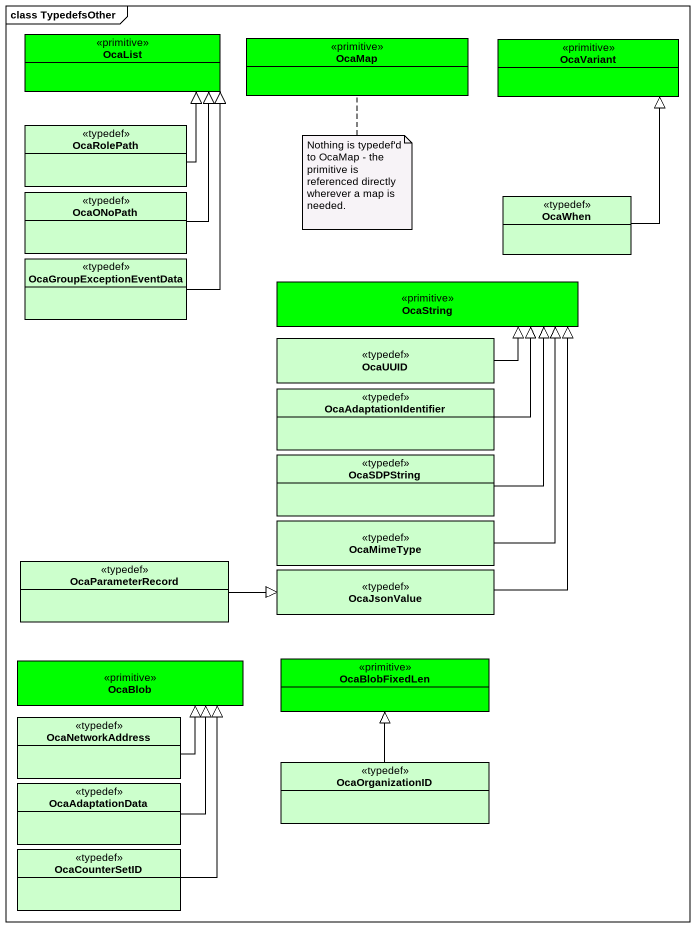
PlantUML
@startuml
mainframe class TypedefsOther
hide circle
hide empty members
class OcaList <<primitive>> #00FF00
class OcaMap <<primitive>> #00FF00
class OcaVariant <<primitive>> #00FF00
class OcaRolePath <<typedef>> #CCFFCC
class OcaONoPath <<typedef>> #CCFFCC
class OcaWhen <<typedef>> #CCFFCC
class OcaGroupExceptionEventData <<typedef>> #CCFFCC
class OcaString <<primitive>> #00FF00
class OcaUUID <<typedef>> #CCFFCC
class OcaAdaptationIdentifier <<typedef>> #CCFFCC
class OcaSDPString <<typedef>> #CCFFCC
class OcaMimeType <<typedef>> #CCFFCC
class OcaParameterRecord <<typedef>> #CCFFCC
class OcaJsonValue <<typedef>> #CCFFCC
class OcaBlob <<primitive>> #00FF00
class OcaBlobFixedLen <<primitive>> #00FF00
class OcaNetworkAddress <<typedef>> #CCFFCC
class OcaAdaptationData <<typedef>> #CCFFCC
class OcaOrganizationID <<typedef>> #CCFFCC
class OcaCounterSetID <<typedef>> #CCFFCC
OcaRolePath -up-|> OcaList
OcaONoPath -up-|> OcaList
OcaWhen -up-|> OcaVariant
OcaGroupExceptionEventData -up-|> OcaList
OcaUUID -up-|> OcaString
OcaAdaptationIdentifier -up-|> OcaString
OcaSDPString -up-|> OcaString
OcaMimeType -up-|> OcaString
OcaParameterRecord -right-|> OcaJsonValue
OcaJsonValue -up-|> OcaString
OcaNetworkAddress -up-|> OcaBlob
OcaAdaptationData -up-|> OcaBlob
OcaOrganizationID -up-|> OcaBlobFixedLen
OcaCounterSetID -up-|> OcaBlob
note bottom of OcaMap : Nothing is typedef'd to OcaMap - the primitive is referenced directly wherever a map is needed.
@enduml
